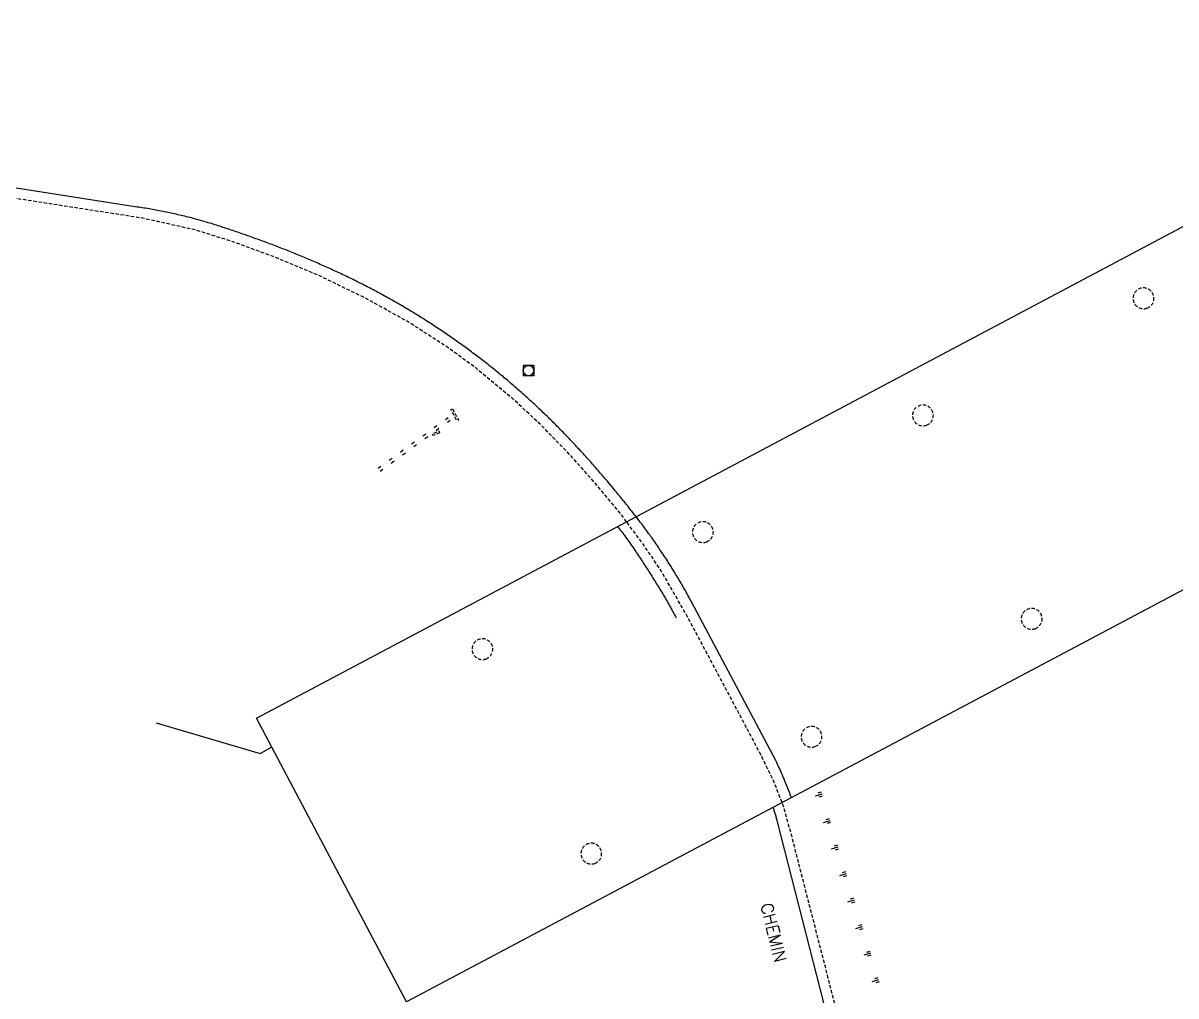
# Model space of a CAD drawing. Header units: millimetres. Extents: x 132999 to 134001, y 131000 to 132000.
# Drawn here: x 133306.3 to 133472.7, y 131281.1 to 131421.4 of the extents above; entities that cross this region are included whole.
import ezdxf
from ezdxf.enums import TextEntityAlignment as Align

# ---------------------------------------------------------------- set-up
doc = ezdxf.new("R2010")
doc.units = ezdxf.units.MM
doc.linetypes.add('DASHED', pattern=[0.75, 0.5, -0.25])
doc.layers.get('0').update_dxf_attribs({"linetype": 'CONTINUOUS'})
for name, color, linetype in [('W0001', 6, 'DASHED'), ('W0008', 7, 'CONTINUOUS'), ('W0112', 1, 'DASHED'), ('W0120', 7, 'CONTINUOUS'), ('W0211', 2, 'CONTINUOUS'), ('W0220', 5, 'DASHED'), ('W0420', 7, 'CONTINUOUS'), ('W0989', 7, 'CONTINUOUS')]:
    doc.layers.add(name, color=color, linetype=linetype)
doc.styles.get("Standard").update_dxf_attribs({"font": 'romans.shx', "width": 0.85})

# ---------------------------------------------------------------- blocks, each defined once
blk = doc.blocks.new('T420')
for p, q in [((0.75, 0.75), (-0.75, 0.75)), ((-0.75, 0.75), (-0.75, -0.75)), ((0.75, 0.75), (0.75, -0.75)), ((0.75, -0.75), (-0.75, -0.75))]:
    blk.add_line(p, q)
blk.add_ellipse((0, 0), major_axis=(-0.53, 0.53), ratio=1, start_param=3.926991, end_param=10.210176)
blk = doc.blocks.new('t220o')
at = {"color": 0, "linetype": 'Continuous'}
for p, q in [((-0.25, 0.25), (0.25, 0.25)), ((-0.25, -0.25), (0.25, -0.25))]:
    blk.add_line(p, q, dxfattribs=at)
blk = doc.blocks.new('t211o')
at = {"color": 0, "linetype": 'Continuous'}
for p, q in [((-0.29, 0.5), (-0.29, 0)), ((0, 1), (0, 0)), ((0.29, 0.5), (0.29, 0))]:
    blk.add_line(p, q, dxfattribs=at)

msp = doc.modelspace()

# ---------------------------------------------------------------- linework, layer by layer
msp.add_lwpolyline([(133325.56, 131320.44), (133340.56, 131316.03), (133342.19, 131316.93), (133342.19, 131316.93)])
at = {"layer": 'W0001', "flags": 128}
for points in [[(133393.41, 131349.45), (133392.54, 131350.62), (133388.66, 131355.28), (133385.26, 131359.09), (133381.08, 131363.39), (133376.91, 131367.28), (133371.69, 131371.6), (133367.82, 131374.45), (133361.97, 131378.25), (133355.62, 131381.77), (133349.45, 131384.77), (133343.19, 131387.43), (133336.77, 131389.79), (133331.35, 131391.51), (133323.62, 131393.24), (133314, 131394.73), (133287.24, 131398.91), (133267.08, 131402.06), (133241.73, 131405.98), (133221.59, 131409.11), (133216.82, 131409.98), (133213.54, 131411.35), (133209.61, 131414.34), (133207.42, 131417.14), (133205.57, 131421.13), (133203.6, 131427.3), (133193.27, 131459.54), (133180.9, 131498.36), (133169.23, 131534.96), (133164.94, 131548.31), (133161.34, 131559.49), (133159.96, 131563.04), (133157.87, 131564.54)], [(133415.84, 131308.96), (133414.56, 131312.21), (133412.79, 131315.84), (133410.58, 131320.01), (133402.14, 131335.86), (133398.51, 131342.18), (133395.74, 131346.33), (133393.41, 131349.45)], [(133345.6, 131260.15), (133347.43, 131256.66), (133345.86, 131252.97), (133344.75, 131251.63), (133300.04, 131217.66), (133287.91, 131208.36), (133289.24, 131203.24), (133356.96, 131220.11), (133406.77, 131232.57), (133411.53, 131234.06), (133414.63, 131235.66), (133418.01, 131238.11), (133420.91, 131240.94), (133423.56, 131244.46), (133425.28, 131247.6), (133426.86, 131251.98), (133427.7, 131255.71), (133427.89, 131259.3), (133427.61, 131263.18), (133426.37, 131268.51), (133423.56, 131279.49), (133417.23, 131304.16), (133416, 131308.56), (133415.84, 131308.96)]]:
    msp.add_lwpolyline(points, dxfattribs=at)
at = {"layer": 'W0008', "flags": 128}
for points in [[(133394.77, 131350.2), (133394.61, 131350.4), (133394.46, 131350.6), (133394.3, 131350.8), (133394.15, 131351), (133393.99, 131351.2), (133393.84, 131351.39), (133393.68, 131351.59), (133393.52, 131351.79), (133393.37, 131351.98), (133393.21, 131352.18), (133393.05, 131352.38), (133392.89, 131352.57), (133392.73, 131352.77), (133392.58, 131352.96), (133392.42, 131353.16), (133392.26, 131353.35), (133392.1, 131353.55), (133391.94, 131353.74), (133391.78, 131353.94), (133391.62, 131354.13), (133391.46, 131354.32), (133391.3, 131354.52), (133391.14, 131354.71), (133390.97, 131354.9), (133390.81, 131355.1), (133390.65, 131355.29), (133390.49, 131355.48), (133390.33, 131355.67), (133390.16, 131355.86), (133390, 131356.05), (133389.83, 131356.24), (133389.67, 131356.43), (133389.51, 131356.62), (133389.34, 131356.81), (133389.18, 131357), (133389.01, 131357.19), (133388.85, 131357.38), (133388.68, 131357.57), (133388.51, 131357.76), (133388.35, 131357.95), (133388.18, 131358.13), (133388.01, 131358.32), (133387.85, 131358.51), (133387.68, 131358.7), (133387.51, 131358.88), (133387.34, 131359.07), (133387.17, 131359.25), (133387, 131359.44), (133386.83, 131359.62), (133386.66, 131359.81), (133386.49, 131359.99), (133386.32, 131360.18), (133386.15, 131360.36), (133385.98, 131360.54), (133385.81, 131360.73), (133385.64, 131360.91), (133385.46, 131361.09), (133385.29, 131361.28), (133385.12, 131361.46), (133384.94, 131361.64), (133384.77, 131361.82), (133384.6, 131362), (133384.42, 131362.18), (133384.25, 131362.36), (133384.07, 131362.54), (133383.89, 131362.72), (133383.72, 131362.9), (133383.54, 131363.08), (133383.36, 131363.26), (133383.19, 131363.43), (133383.01, 131363.61), (133382.83, 131363.79), (133382.65, 131363.96), (133382.47, 131364.14), (133382.29, 131364.32), (133382.12, 131364.49), (133381.94, 131364.67), (133381.75, 131364.84), (133381.57, 131365.02), (133381.39, 131365.19), (133381.21, 131365.37), (133381.03, 131365.54), (133380.85, 131365.71), (133380.66, 131365.89), (133380.48, 131366.06), (133380.3, 131366.23), (133380.11, 131366.4), (133379.93, 131366.57), (133379.74, 131366.74), (133379.56, 131366.91), (133379.37, 131367.08), (133379.19, 131367.25), (133379, 131367.42), (133378.81, 131367.59), (133378.62, 131367.76), (133378.44, 131367.93), (133378.25, 131368.1), (133378.06, 131368.26), (133377.87, 131368.43), (133377.68, 131368.6), (133377.49, 131368.76), (133377.3, 131368.93), (133377.11, 131369.09), (133376.92, 131369.26), (133376.73, 131369.42), (133376.54, 131369.58), (133376.35, 131369.75), (133376.16, 131369.91), (133375.96, 131370.07), (133375.77, 131370.23), (133375.58, 131370.39), (133375.38, 131370.55), (133375.19, 131370.71), (133375, 131370.87), (133374.8, 131371.03), (133374.61, 131371.19), (133374.41, 131371.35), (133374.22, 131371.5), (133374.02, 131371.66), (133373.83, 131371.82), (133373.63, 131371.97), (133373.44, 131372.13), (133373.24, 131372.28), (133373.04, 131372.44), (133372.84, 131372.59), (133372.65, 131372.74), (133372.45, 131372.9), (133372.25, 131373.05), (133372.05, 131373.2), (133371.85, 131373.35), (133371.65, 131373.5), (133371.45, 131373.65), (133371.25, 131373.8), (133371.05, 131373.95), (133370.85, 131374.1), (133370.65, 131374.25), (133370.45, 131374.4), (133370.25, 131374.55), (133370.05, 131374.69), (133369.84, 131374.84), (133369.64, 131374.99), (133369.44, 131375.13), (133369.23, 131375.28), (133369.03, 131375.42), (133368.83, 131375.57), (133368.62, 131375.71), (133368.42, 131375.85), (133368.21, 131376), (133368.01, 131376.14), (133367.8, 131376.28), (133367.59, 131376.42), (133367.39, 131376.56), (133367.18, 131376.71), (133366.97, 131376.85), (133366.77, 131376.98), (133366.56, 131377.12), (133366.35, 131377.26), (133366.14, 131377.4), (133365.93, 131377.54), (133365.72, 131377.68), (133365.52, 131377.81), (133365.31, 131377.95), (133365.1, 131378.08), (133364.89, 131378.22), (133364.67, 131378.36), (133364.46, 131378.49), (133364.25, 131378.62), (133364.04, 131378.76), (133363.83, 131378.89), (133363.62, 131379.02), (133363.4, 131379.15), (133363.19, 131379.29), (133362.98, 131379.42), (133362.76, 131379.55), (133362.55, 131379.68), (133362.34, 131379.81), (133362.12, 131379.94), (133361.91, 131380.07), (133361.69, 131380.19), (133361.48, 131380.32), (133361.26, 131380.45), (133361.04, 131380.58), (133360.83, 131380.7), (133360.61, 131380.83), (133360.39, 131380.95), (133360.18, 131381.08), (133359.96, 131381.2), (133359.74, 131381.33), (133359.52, 131381.45), (133359.3, 131381.58), (133359.08, 131381.7), (133358.86, 131381.82), (133358.64, 131381.94), (133358.42, 131382.06), (133358.2, 131382.18), (133357.98, 131382.3), (133357.76, 131382.42), (133357.54, 131382.54), (133357.32, 131382.66), (133357.1, 131382.78), (133356.88, 131382.9), (133356.65, 131383.01), (133356.43, 131383.13), (133356.21, 131383.25), (133355.99, 131383.36), (133355.76, 131383.48), (133355.54, 131383.59), (133355.32, 131383.71), (133355.09, 131383.82), (133354.87, 131383.93), (133354.65, 131384.04), (133354.42, 131384.16), (133354.2, 131384.27), (133353.97, 131384.38), (133353.75, 131384.49), (133353.53, 131384.6), (133353.3, 131384.71), (133353.07, 131384.82), (133352.85, 131384.92), (133352.62, 131385.03), (133352.4, 131385.14), (133352.17, 131385.25), (133351.95, 131385.35), (133351.72, 131385.46), (133351.49, 131385.56), (133351.26, 131385.67), (133351.04, 131385.77), (133350.81, 131385.88), (133350.58, 131385.98), (133350.36, 131386.09), (133350.13, 131386.19), (133349.9, 131386.29), (133349.67, 131386.39), (133349.44, 131386.49), (133349.21, 131386.59), (133348.98, 131386.7), (133348.76, 131386.8), (133348.53, 131386.89), (133348.3, 131386.99), (133348.07, 131387.09), (133347.84, 131387.19), (133347.61, 131387.29), (133347.38, 131387.39), (133347.15, 131387.48), (133346.92, 131387.58), (133346.69, 131387.68), (133346.46, 131387.77), (133346.22, 131387.87), (133345.99, 131387.96), (133345.76, 131388.06), (133345.53, 131388.15), (133345.3, 131388.24), (133345.07, 131388.34), (133344.83, 131388.43), (133344.6, 131388.52), (133344.37, 131388.62), (133344.14, 131388.71), (133343.9, 131388.8), (133343.67, 131388.89), (133343.44, 131388.98), (133343.2, 131389.07), (133342.97, 131389.16), (133342.74, 131389.25), (133342.5, 131389.34), (133342.27, 131389.43), (133342.04, 131389.52), (133341.8, 131389.6), (133341.57, 131389.69), (133341.33, 131389.78), (133341.1, 131389.86), (133340.86, 131389.95), (133340.63, 131390.04), (133340.39, 131390.12), (133340.16, 131390.21), (133339.92, 131390.29), (133339.69, 131390.38), (133339.45, 131390.46), (133339.22, 131390.55), (133338.98, 131390.63), (133338.74, 131390.71), (133338.51, 131390.8), (133338.27, 131390.88), (133338.03, 131390.96), (133337.8, 131391.04), (133337.56, 131391.12), (133337.32, 131391.21), (133337.09, 131391.29), (133336.85, 131391.37), (133336.61, 131391.45), (133336.37, 131391.53), (133336.14, 131391.61), (133335.9, 131391.69), (133335.66, 131391.76), (133335.42, 131391.84), (133335.18, 131391.92), (133334.95, 131392), (133334.71, 131392.08), (133334.47, 131392.16), (133334.23, 131392.23), (133333.99, 131392.31), (133333.75, 131392.38), (133333.51, 131392.46), (133333.27, 131392.53), (133333.03, 131392.6), (133332.79, 131392.67), (133332.55, 131392.74), (133332.31, 131392.81), (133332.07, 131392.88), (133331.83, 131392.95), (133331.59, 131393.02), (133331.35, 131393.08), (133331.11, 131393.15), (133330.87, 131393.21), (133330.62, 131393.28), (133330.38, 131393.34), (133330.14, 131393.4), (133329.9, 131393.46), (133329.66, 131393.52), (133329.41, 131393.58), (133329.17, 131393.64), (133328.93, 131393.7), (133328.68, 131393.75), (133328.44, 131393.81), (133328.2, 131393.86), (133327.95, 131393.92), (133327.71, 131393.97), (133327.46, 131394.02), (133327.22, 131394.08), (133326.97, 131394.13), (133326.73, 131394.18), (133326.48, 131394.23), (133326.24, 131394.27), (133325.99, 131394.32), (133325.75, 131394.37), (133325.5, 131394.41), (133325.26, 131394.46), (133325.01, 131394.5), (133324.76, 131394.55), (133324.52, 131394.59), (133324.27, 131394.63), (133324.02, 131394.67), (133323.77, 131394.71), (133323.53, 131394.75), (133323.28, 131394.79), (133323.03, 131394.82), (133322.78, 131394.86), (133279.28, 131401.68)], [(133417.17, 131309.71), (133417.08, 131309.95), (133417, 131310.19), (133416.91, 131310.42), (133416.82, 131310.66), (133416.73, 131310.89), (133416.64, 131311.12), (133416.55, 131311.36), (133416.45, 131311.59), (133416.36, 131311.82), (133416.26, 131312.06), (133416.17, 131312.29), (133416.07, 131312.52), (133415.97, 131312.75), (133415.87, 131312.98), (133415.77, 131313.21), (133415.67, 131313.44), (133415.56, 131313.67), (133415.46, 131313.9), (133415.35, 131314.13), (133415.25, 131314.35), (133415.14, 131314.58), (133415.03, 131314.81), (133414.92, 131315.04), (133403.22, 131337.08), (133403.1, 131337.3), (133402.99, 131337.53), (133402.87, 131337.75), (133402.75, 131337.97), (133402.63, 131338.19), (133402.51, 131338.41), (133402.38, 131338.64), (133402.26, 131338.86), (133402.14, 131339.08), (133402.02, 131339.3), (133401.89, 131339.52), (133401.77, 131339.74), (133401.64, 131339.96), (133401.52, 131340.17), (133401.39, 131340.39), (133401.27, 131340.61), (133401.14, 131340.83), (133401.01, 131341.05), (133400.88, 131341.26), (133400.75, 131341.48), (133400.62, 131341.69), (133400.49, 131341.91), (133400.36, 131342.12), (133400.23, 131342.34), (133400.1, 131342.55), (133399.96, 131342.77), (133399.83, 131342.98), (133399.7, 131343.19), (133399.56, 131343.41), (133399.43, 131343.62), (133399.29, 131343.83), (133399.15, 131344.04), (133399.02, 131344.25), (133398.88, 131344.46), (133398.74, 131344.67), (133398.6, 131344.88), (133398.46, 131345.09), (133398.32, 131345.3), (133398.18, 131345.51), (133398.04, 131345.72), (133397.9, 131345.93), (133397.75, 131346.14), (133397.61, 131346.34), (133397.47, 131346.55), (133397.32, 131346.76), (133397.18, 131346.96), (133397.03, 131347.17), (133396.88, 131347.37), (133396.74, 131347.58), (133396.59, 131347.78), (133396.44, 131347.99), (133396.29, 131348.19), (133396.14, 131348.39), (133395.99, 131348.6), (133395.84, 131348.8), (133395.69, 131349), (133395.54, 131349.2), (133395.39, 131349.4), (133395.23, 131349.6), (133395.08, 131349.8), (133394.92, 131350), (133394.77, 131350.2)], [(133392.12, 131348.76), (133392.24, 131348.6), (133392.4, 131348.4), (133392.55, 131348.21), (133392.7, 131348.01), (133392.85, 131347.81), (133393, 131347.61), (133393.14, 131347.41), (133393.29, 131347.21), (133393.44, 131347.01), (133393.58, 131346.8), (133393.73, 131346.6), (133393.87, 131346.4), (133394.01, 131346.2), (133394.16, 131345.99), (133394.3, 131345.79), (133394.44, 131345.58), (133394.58, 131345.38), (133394.72, 131345.17), (133394.86, 131344.96), (133395, 131344.76), (133395.14, 131344.55), (133395.28, 131344.34), (133395.41, 131344.14), (133395.55, 131343.93), (133395.69, 131343.72), (133395.82, 131343.51), (133395.96, 131343.3), (133396.1, 131343.09), (133396.23, 131342.88), (133396.37, 131342.68), (133396.5, 131342.47), (133396.63, 131342.26), (133396.77, 131342.05), (133396.9, 131341.84), (133397.04, 131341.63), (133397.17, 131341.42), (133397.3, 131341.2), (133397.44, 131340.99), (133397.57, 131340.78), (133397.7, 131340.57), (133397.84, 131340.36), (133397.97, 131340.15), (133398.1, 131339.93), (133398.23, 131339.72), (133398.36, 131339.51), (133398.49, 131339.29), (133398.62, 131339.08), (133398.75, 131338.86), (133398.87, 131338.64), (133399, 131338.43), (133399.12, 131338.21), (133399.25, 131337.99), (133399.37, 131337.78), (133399.5, 131337.56), (133399.62, 131337.34), (133399.74, 131337.12), (133399.86, 131336.9), (133399.98, 131336.68), (133400.1, 131336.46), (133400.22, 131336.24), (133400.34, 131336.02), (133400.45, 131335.8), (133400.57, 131335.58)], [(133414.53, 131308.26), (133414.57, 131308.14), (133414.64, 131307.9), (133414.72, 131307.66), (133414.8, 131307.41), (133414.87, 131307.17), (133414.94, 131306.92), (133415.01, 131306.68), (133415.08, 131306.43), (133415.15, 131306.18), (133421.36, 131281.94), (133425.24, 131266.73)]]:
    msp.add_lwpolyline(points, dxfattribs=at)
at = {"layer": 'W0112', "flags": 128}
for points in [[(133468.48, 131380.27, 0.704651), (133468.5, 131383.1, 1.419141)], [(133436.66, 131363.38, 0.704651), (133436.68, 131366.21, 1.419141)], [(133404.92, 131346.54, 0.704651), (133404.94, 131349.37, 1.419141)], [(133452.34, 131334.03, 0.704651), (133452.37, 131336.86, 1.419141)], [(133373.1, 131329.66, 0.704651), (133373.13, 131332.48, 1.419141)], [(133420.59, 131317.02, 0.704651), (133420.62, 131319.84, 1.419141)], [(133388.81, 131300.17, 0.704651), (133388.83, 131302.99, 1.419141)]]:
    msp.add_lwpolyline(points, format="xyb", close=True, dxfattribs=at)
for points in [[(133368.28, 131365.76), (133369.17, 131364.13), (133368.95, 131364.01), (133368.06, 131365.64)], [(133366.43, 131362.3), (133365.53, 131361.88), (133365.41, 131362.13), (133366.31, 131362.55)]]:
    msp.add_lwpolyline(points, close=True, dxfattribs=at)
at = {"layer": 'W0120', "flags": 128}
msp.add_lwpolyline([(133812.54, 131571.88), (133834.27, 131530.91), (133361.64, 131280.21), (133361.64, 131280.21), (133340.01, 131321.11), (133812.54, 131571.88), (133834.27, 131530.91)], close=True, dxfattribs=at)

# ---------------------------------------------------------------- block references
at = {"layer": 'W0211', "rotation": 106.9981821233229}
for p in [(133421.61, 131310.21), (133422.78, 131306.38), (133423.95, 131302.56), (133425.12, 131298.73), (133426.29, 131294.91), (133427.46, 131291.08), (133428.63, 131287.26), (133429.8, 131283.43)]:
    msp.add_blockref('t211o', p, dxfattribs=at)
at = {"layer": 'W0220', "rotation": 36.02472188190038}
for p in [(133365.99, 131362.99), (133367.61, 131364.17), (133364.37, 131361.81), (133361.14, 131359.46), (133362.75, 131360.64), (133359.52, 131358.28), (133357.9, 131357.11)]:
    msp.add_blockref('t220o', p, dxfattribs=at)
at = {"layer": 'W0420'}
msp.add_blockref('T420', (133379.26, 131371.26), dxfattribs=at)

# ---------------------------------------------------------------- texts
at = {"layer": 'W0989'}
msp.add_text('CHEMIN', height=1.75, rotation=283.8635, dxfattribs=at).set_placement((133414.61, 131290.18), align=Align.MIDDLE)

doc.saveas('drawing.dxf')
